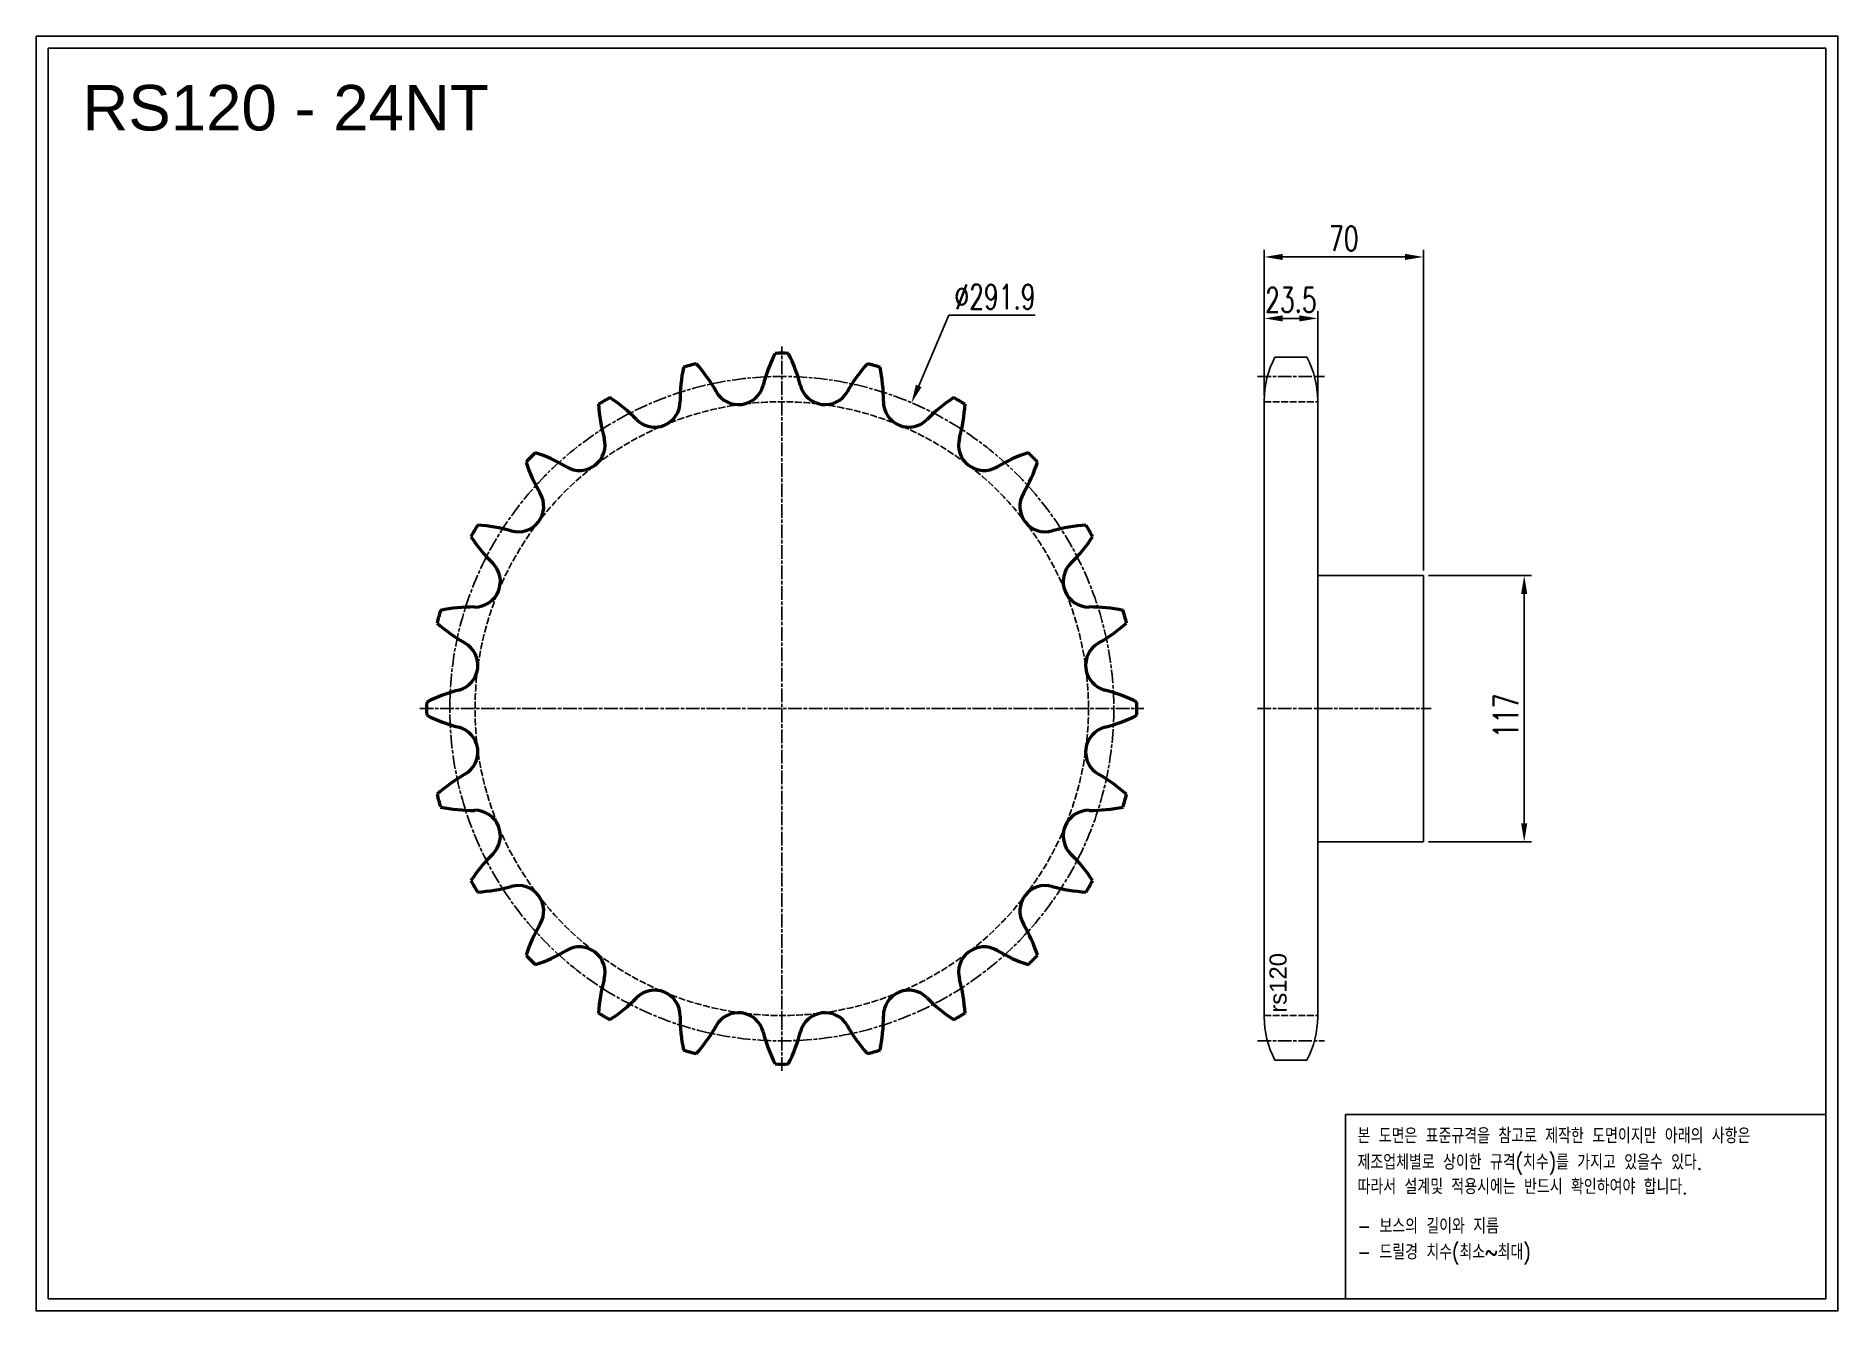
# Model space of a CAD drawing. Header units: millimetres. Extents: x -64811 to -64018, y 40123 to 40683.
import ezdxf

# ---------------------------------------------------------------- set-up
doc = ezdxf.new("R2010")
doc.units = ezdxf.units.MM
for name, pattern in [('AM_ISO02W050', [7.5, 6, -1.5]), ('AM_ISO02W050x2', [3.75, 3, -0.75]), ('AM_ISO08W050', [18, 12, -1.5, 3, -1.5]), ('AM_ISO08W050x2', [9, 6, -0.75, 1.5, -0.75])]:
    doc.linetypes.add(name, pattern=pattern)
for name, color, linetype, lineweight in [('AM_0N', 7, 'Continuous', 50), ('AM_3N', 6, 'AM_ISO02W050', 25), ('AM_7', 4, 'AM_ISO08W050', 25), ('AM_7N', 4, 'AM_ISO08W050', 25)]:
    doc.layers.add(name, color=color, linetype=linetype, lineweight=lineweight)
doc.layers.add('S-DIM', color=7, linetype='Continuous')
doc.styles.add('HAN', font='ROMANS.shx', dxfattribs={"width": 0.7, "bigfont": 'whgtxt.shx'})
doc.styles.add('HSG', font='SIMPLEX.shx', dxfattribs={"width": 0.7, "bigfont": 'HSG.shx'})
doc.styles.get("Standard").update_dxf_attribs({"font": 'arial.ttf'})
doc.dimstyles.new('APP23', dxfattribs={"dimscale": 4.5, "dimtxt": 2.4, "dimasz": 1.8, "dimexe": 0.7, "dimexo": 0.5, "dimgap": 0.6, "dimtad": 1, "dimtoh": 1, "dimdec": 1, "dimrnd": 0.01, "dimzin": 9, "dimdsep": 46, "dimtxsty": 'HSG', "dimcen": 0, "dimclrd": 1, "dimclre": 1, "dimclrt": 256, "dimazin": 2, "dimtp": 1, "dimtm": 1, "dimtfac": 0.5, "dimtdec": 1, "dimtix": 1, "dimtofl": 0, "dimtmove": 0, "dimatfit": 3, "dimfxl": 0, "dimtvp": 1, "dimtolj": 2, "dimlwd": -1, "dimlwe": -1, "dimarcsym": 0})

# ---------------------------------------------------------------- blocks, each defined once
blk = doc.blocks.new('*D1')
at = {"layer": 'Defpoints', "color": 0, "transparency": 16777216}
for p in [(-64200.61, 40445.76), (-64200.61, 40328.76), (-64156.32, 40328.76)]:
    blk.add_point(p, dxfattribs=at)
at = {"layer": 'S-DIM', "color": 1, "transparency": 16777216}
for p, q in [((-64198.36, 40445.76), (-64153.17, 40445.76)), ((-64156.32, 40437.66), (-64156.32, 40336.86)), ((-64198.36, 40328.76), (-64153.17, 40328.76))]:
    blk.add_line(p, q, dxfattribs=at)
for points in [[(-64157.67, 40437.66), (-64154.97, 40437.66), (-64156.32, 40445.76)], [(-64157.67, 40336.86), (-64154.97, 40336.86), (-64156.32, 40328.76)]]:
    blk.add_solid(points, dxfattribs=at)
at = {"layer": 'S-DIM', "transparency": 16777216, "insert": (-64164.42, 40384.09), "char_height": 10.8, "attachment_point": 5, "rotation": 90, "style": 'HSG'}
blk.add_mtext('\\A2;117', dxfattribs=at)
blk = doc.blocks.new('*D2')
at = {"layer": 'Defpoints', "color": 0, "transparency": 16777216}
for p in [(-64247.11, 40558.72), (-64270.61, 40522.62), (-64247.11, 40522.09)]:
    blk.add_point(p, dxfattribs=at)
at = {"layer": 'S-DIM', "color": 1, "transparency": 16777216}
for p, q in [((-64270.61, 40524.87), (-64270.61, 40561.87)), ((-64262.51, 40558.72), (-64255.21, 40558.72)), ((-64247.11, 40524.34), (-64247.11, 40561.87))]:
    blk.add_line(p, q, dxfattribs=at)
for points in [[(-64262.51, 40560.07), (-64262.51, 40557.37), (-64270.61, 40558.72)], [(-64255.21, 40560.07), (-64255.21, 40557.37), (-64247.11, 40558.72)]]:
    blk.add_solid(points, dxfattribs=at)
at = {"layer": 'S-DIM', "transparency": 16777216, "insert": (-64258.86, 40566.82), "char_height": 10.8, "attachment_point": 5, "style": 'HSG'}
blk.add_mtext('\\A2;23.5', dxfattribs=at)
blk = doc.blocks.new('*D3')
at = {"layer": 'Defpoints', "color": 0, "transparency": 16777216}
for p in [(-64200.61, 40585.72), (-64270.61, 40522.62), (-64200.61, 40445.76)]:
    blk.add_point(p, dxfattribs=at)
at = {"layer": 'S-DIM', "color": 1, "transparency": 16777216}
for p, q in [((-64270.61, 40524.87), (-64270.61, 40588.87)), ((-64262.51, 40585.72), (-64208.71, 40585.72)), ((-64200.61, 40448.01), (-64200.61, 40588.87))]:
    blk.add_line(p, q, dxfattribs=at)
for points in [[(-64262.51, 40587.07), (-64262.51, 40584.37), (-64270.61, 40585.72)], [(-64208.71, 40587.07), (-64208.71, 40584.37), (-64200.61, 40585.72)]]:
    blk.add_solid(points, dxfattribs=at)
at = {"layer": 'S-DIM', "transparency": 16777216, "insert": (-64235.61, 40593.82), "char_height": 10.8, "attachment_point": 5, "style": 'HSG'}
blk.add_mtext('\\A2;70', dxfattribs=at)
blk = doc.blocks.new('*D4')
at = {"layer": 'Defpoints', "color": 0, "transparency": 16777216}
for p in [(-64425.67, 40521.6), (-64539.73, 40252.91)]:
    blk.add_point(p, dxfattribs=at)
at = {"layer": 'S-DIM', "color": 1, "transparency": 16777216}
for p, q in [((-64409.32, 40560.13), (-64422.51, 40529.06)), ((-64371.34, 40560.13), (-64409.32, 40560.13))]:
    blk.add_line(p, q, dxfattribs=at)
blk.add_solid([(-64423.75, 40529.59), (-64421.26, 40528.53), (-64425.67, 40521.6)], dxfattribs=at)
at = {"layer": 'S-DIM', "transparency": 16777216, "insert": (-64388.98, 40568.23), "char_height": 10.8, "attachment_point": 5, "style": 'HSG'}
blk.add_mtext('\\A2;∅291.9', dxfattribs=at)
blk = doc.blocks.new('notice1')
at = {"color": 4}
blk.add_lwpolyline([(-22142.12, 1735.9), (-22053.8, 1735.9), (-22053.8, 1702.07), (-22142.12, 1702.07)], close=True, dxfattribs=at)
at = {"color": 4, "style": 'HAN', "width": 0.8}
for s, p in [('본 도면은 표준규격을 참고로 제작한 도면이지만 아래의 사항은', (-22139.9, 1730.62)), ('제조업체별로 상이한 규격(치수)를 가지고 있을수 있다.', (-22139.9, 1725.78)), ('따라서 설계및 적용시에는 반드시 확인하여야 합니다.', (-22139.9, 1721.28)), ('- 보스의 길이와 지름', (-22139.9, 1714.03)), ('- 드릴경 치수(최소~최대)', (-22139.9, 1709.27))]:
    blk.add_text(s, height=2.7949, dxfattribs=at).set_placement(p)

msp = doc.modelspace()

# ---------------------------------------------------------------- linework, layer by layer
for p, q in [((-64265.88, 40541.62), (-64251.84, 40541.62)), ((-64270.61, 40522.62), (-64270.61, 40251.9)), ((-64247.11, 40522.62), (-64247.11, 40251.9)), ((-64247.11, 40445.76), (-64200.61, 40445.76)), ((-64200.61, 40445.76), (-64200.61, 40328.76)), ((-64200.61, 40328.76), (-64247.11, 40328.76)), ((-64265.88, 40232.9), (-64251.84, 40232.9))]:
    msp.add_line(p, q)
for points in [[(-64810.54, 40682.76), (-64018.39, 40682.76), (-64018.39, 40122.66), (-64810.54, 40122.66)], [(-64805.2, 40677.43), (-64023.72, 40677.43), (-64023.72, 40127.99), (-64805.2, 40127.99)]]:
    msp.add_lwpolyline(points, close=True)
for centre, start, end in [((-64230.11, 40522.62), 152.02179, 180), ((-64287.61, 40522.62), 0, 27.97821), ((-64230.11, 40251.9), 180, 207.97821), ((-64287.61, 40251.9), 332.02179, 0)]:
    msp.add_arc(centre, 40.5, start, end)
at = {"layer": 'AM_0N'}
for centre, radius, start, end in [((-64423.7, 40512.06), 69.36, 153.17461, 165.625), ((-64482.7, 40387.26), 156.13, 88.93664, 91.06336), ((-64541.7, 40512.06), 69.36, 14.375, 26.82539), ((-64458.02, 40523.08), 69.36, 168.17461, 180.625), ((-64482.7, 40387.26), 156.13, 103.93664, 106.06336), ((-64571.99, 40492.54), 69.36, 29.375, 41.82539), ((-64393.41, 40492.54), 69.36, 138.17461, 150.625), ((-64482.7, 40387.26), 156.13, 73.93664, 76.06336), ((-64507.38, 40523.08), 69.36, 359.375, 11.82539), ((-64501.76, 40532.07), 11.23, 209.375, 345.625), ((-64463.64, 40532.07), 11.23, 194.375, 330.625), ((-64482.7, 40387.26), 156.13, 118.93664, 121.06336), ((-64494.01, 40524.84), 69.36, 183.17461, 195.625), ((-64596.19, 40465.84), 69.36, 44.375, 56.82539), ((-64538.59, 40522.2), 11.23, 224.375, 0.625), ((-64426.81, 40522.2), 11.23, 179.375, 315.625), ((-64369.21, 40465.84), 69.36, 123.17461, 135.625), ((-64482.7, 40387.26), 156.13, 58.93664, 61.06336), ((-64471.39, 40524.84), 69.36, 344.375, 356.82539), ((-64571.61, 40503.14), 11.23, 239.375, 15.625), ((-64393.78, 40503.14), 11.23, 164.375, 300.625), ((-64482.7, 40387.26), 156.13, 133.93664, 136.06336), ((-64529.23, 40517.23), 69.36, 198.17461, 210.625), ((-64612.67, 40433.79), 69.36, 59.375, 71.82539), ((-64352.73, 40433.79), 69.36, 108.17461, 120.625), ((-64436.17, 40517.23), 69.36, 329.375, 341.82539), ((-64482.7, 40387.26), 156.13, 43.93664, 46.06336), ((-64598.58, 40476.17), 11.23, 254.375, 30.625), ((-64366.82, 40476.17), 11.23, 149.375, 285.625), ((-64482.7, 40387.26), 156.13, 148.93664, 151.06336), ((-64620.28, 40398.57), 69.36, 74.375, 86.82539), ((-64345.12, 40398.57), 69.36, 93.17461, 105.625), ((-64482.7, 40387.26), 156.13, 28.93664, 31.06336), ((-64561.28, 40500.75), 69.36, 213.17461, 225.625), ((-64404.12, 40500.75), 69.36, 314.375, 326.82539), ((-64617.64, 40443.15), 11.23, 269.375, 45.625), ((-64347.76, 40443.15), 11.23, 134.375, 270.625), ((-64618.52, 40362.57), 69.36, 89.375, 101.82539), ((-64346.88, 40362.57), 69.36, 78.17461, 90.625), ((-64482.7, 40387.26), 156.13, 163.93664, 166.06336), ((-64587.98, 40476.55), 69.36, 228.17461, 240.625), ((-64377.42, 40476.55), 69.36, 299.375, 311.82539), ((-64482.7, 40387.26), 156.13, 13.93664, 16.06336), ((-64627.51, 40406.32), 11.23, 284.375, 60.625), ((-64337.89, 40406.32), 11.23, 119.375, 255.625), ((-64607.5, 40328.26), 69.36, 104.375, 116.82539), ((-64357.9, 40328.26), 69.36, 63.17461, 75.625), ((-64482.7, 40387.26), 156.13, 178.93664, 181.06336), ((-64607.5, 40446.26), 69.36, 243.17461, 255.625), ((-64357.9, 40446.26), 69.36, 284.375, 296.82539), ((-64482.7, 40387.26), 156.13, 358.93664, 1.06336), ((-64627.51, 40368.2), 11.23, 299.375, 75.625), ((-64337.89, 40368.2), 11.23, 104.375, 240.625), ((-64587.98, 40297.97), 69.36, 119.375, 131.82539), ((-64377.42, 40297.97), 69.36, 48.17461, 60.625), ((-64482.7, 40387.26), 156.13, 193.93664, 196.06336), ((-64482.7, 40387.26), 156.13, 343.93664, 346.06336), ((-64618.52, 40411.94), 69.36, 258.17461, 270.625), ((-64617.64, 40331.37), 11.23, 314.375, 90.625), ((-64347.76, 40331.37), 11.23, 89.375, 225.625), ((-64346.88, 40411.94), 69.36, 269.375, 281.82539), ((-64561.28, 40273.77), 69.36, 134.375, 146.82539), ((-64404.12, 40273.77), 69.36, 33.17461, 45.625), ((-64482.7, 40387.26), 156.13, 208.93664, 211.06336), ((-64620.28, 40375.95), 69.36, 273.17461, 285.625), ((-64598.58, 40298.34), 11.23, 329.375, 105.625), ((-64366.82, 40298.34), 11.23, 74.375, 210.625), ((-64345.12, 40375.95), 69.36, 254.375, 266.82539), ((-64482.7, 40387.26), 156.13, 328.93664, 331.06336), ((-64529.23, 40257.29), 69.36, 149.375, 161.82539), ((-64436.17, 40257.29), 69.36, 18.17461, 30.625), ((-64612.67, 40340.73), 69.36, 288.17461, 300.625), ((-64571.61, 40271.38), 11.23, 344.375, 120.625), ((-64393.78, 40271.38), 11.23, 59.375, 195.625), ((-64352.73, 40340.73), 69.36, 239.375, 251.82539), ((-64482.7, 40387.26), 156.13, 223.93664, 226.06336), ((-64482.7, 40387.26), 156.13, 313.93664, 316.06336), ((-64494.01, 40249.68), 69.36, 164.375, 176.82539), ((-64471.39, 40249.68), 69.36, 3.17461, 15.625), ((-64596.19, 40308.68), 69.36, 303.17461, 315.625), ((-64538.59, 40252.32), 11.23, 359.375, 135.625), ((-64426.81, 40252.32), 11.23, 44.375, 180.625), ((-64369.21, 40308.68), 69.36, 224.375, 236.82539), ((-64482.7, 40387.26), 156.13, 238.93664, 241.06336), ((-64458.02, 40251.44), 69.36, 179.375, 191.82539), ((-64501.76, 40242.45), 11.23, 14.375, 150.625), ((-64463.64, 40242.45), 11.23, 29.375, 165.625), ((-64507.38, 40251.44), 69.36, 348.17461, 0.625), ((-64482.7, 40387.26), 156.13, 298.93664, 301.06336), ((-64571.99, 40281.98), 69.36, 318.17461, 330.625), ((-64423.7, 40262.46), 69.36, 194.375, 206.82539), ((-64541.7, 40262.46), 69.36, 333.17461, 345.625), ((-64393.41, 40281.98), 69.36, 209.375, 221.82539), ((-64482.7, 40387.26), 156.13, 253.93664, 256.06336), ((-64482.7, 40387.26), 156.13, 283.93664, 286.06336), ((-64482.7, 40387.26), 156.13, 268.93664, 271.06336)]:
    msp.add_arc(centre, radius, start, end, dxfattribs=at)
at = {"layer": 'AM_3N', "linetype": 'AM_ISO02W050x2'}
for p, q in [((-64270.61, 40522.09), (-64247.11, 40522.09)), ((-64270.61, 40252.43), (-64247.11, 40252.43))]:
    msp.add_line(p, q, dxfattribs=at)
msp.add_circle((-64482.7, 40387.26), 134.83, dxfattribs=at)
at = {"layer": 'AM_7', "linetype": 'AM_ISO08W050x2'}
for p, q in [((-64273.61, 40533.21), (-64244.11, 40533.21)), ((-64273.61, 40387.26), (-64197.18, 40387.26)), ((-64273.61, 40241.31), (-64244.11, 40241.31))]:
    msp.add_line(p, q, dxfattribs=at)
msp.add_circle((-64482.7, 40387.26), 145.95, dxfattribs=at)
at = {"layer": 'AM_7N', "linetype": 'AM_ISO08W050x2'}
for p, q in [((-64482.7, 40228.13), (-64482.7, 40546.39)), ((-64641.83, 40387.26), (-64323.57, 40387.26))]:
    msp.add_line(p, q, dxfattribs=at)

# ---------------------------------------------------------------- block references
at = {"xscale": 2.3911759872, "yscale": 2.3911759872, "zscale": 2.3911759872}
msp.add_blockref('notice1', (-11289.21, 36058.05), dxfattribs=at)

# ---------------------------------------------------------------- texts
msp.add_text('RS120 - 24NT', height=20.0038).set_placement((-64790.14, 40641.28))
at = {"insert": (-64268.29, 40253.69), "char_height": 7.5, "attachment_point": 1, "rotation": 90}
msp.add_mtext_dynamic_manual_height_columns('rs120', width=80.6418, gutter_width=37.5, heights=[0], dxfattribs=at)

# ---------------------------------------------------------------- dimensions: what is measured, and where the dimension line sits
at = {"layer": 'S-DIM'}
dim = msp.add_linear_dim(base=(-64200.61, 40585.72), p1=(-64270.61, 40522.62), p2=(-64200.61, 40445.76), dimstyle='APP23', dxfattribs=at)
dim.commit()
dim.dimension.update_dxf_attribs({"geometry": '*D3', "text_midpoint": (-64235.61, 40593.82)})
dim = msp.add_diameter_dim_2p(p1=(-64539.73, 40252.91), p2=(-64425.67, 40521.6), dimstyle='APP23', dxfattribs=at)
dim.commit()
dim.dimension.update_dxf_attribs({"geometry": '*D4', "text_midpoint": (-64388.98, 40560.13), "dimtype": 131})
dim = msp.add_linear_dim(base=(-64247.11, 40558.72), p1=(-64270.61, 40522.62), p2=(-64247.11, 40522.09), dimstyle='APP23', dxfattribs=at)
dim.commit()
dim.dimension.update_dxf_attribs({"geometry": '*D2', "text_midpoint": (-64258.86, 40558.72), "dimtype": 128})
dim = msp.add_linear_dim(base=(-64156.32, 40328.76), p1=(-64200.61, 40445.76), p2=(-64200.61, 40328.76), angle=90, dimstyle='APP23', dxfattribs=at)
dim.commit()
dim.dimension.update_dxf_attribs({"geometry": '*D1', "text_midpoint": (-64156.32, 40384.09), "dimtype": 128})

doc.saveas('drawing.dxf')
